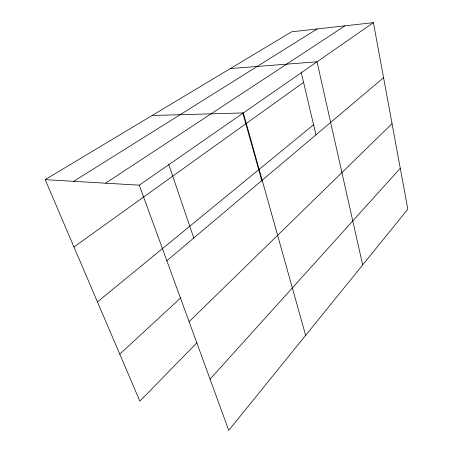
<?xml version="1.0" encoding="UTF-8"?>
<svg xmlns="http://www.w3.org/2000/svg" width="453" height="453" viewBox="0 0 453 453"><rect width="100%" height="100%" fill="white"/><g stroke="black" fill="none" stroke-linecap="round" stroke-linejoin="round"><path stroke-width="0.68" d="M210.062 379.15L400.282 168.278M196.902 342.768L139.869 401.148L45.175 179.648L291.636 31.801L373.408 22.65L407.825 209.156L228.742 430.35L139.286 185.169L45.175 179.648M189.099 321.692L392.049 123.663M119.785 354.155L180.798 297.791M166.857 260.735L383.566 77.718M97.44 301.896L313.584 124.756M73.964 246.981L303.572 82.361M139.286 185.169L373.408 22.65M105.572 183.193L344.909 25.838M73.686 181.325L317.151 28.947M230.345 68.567L317.038 61.778L362.66 264.937M152.123 115.492L243.346 112.933L305.633 335.379M168.663 164.162L193.856 238.272M242.763 112.865L261.925 181.206M301.154 72.112L315.984 134.92"/></g></svg>
